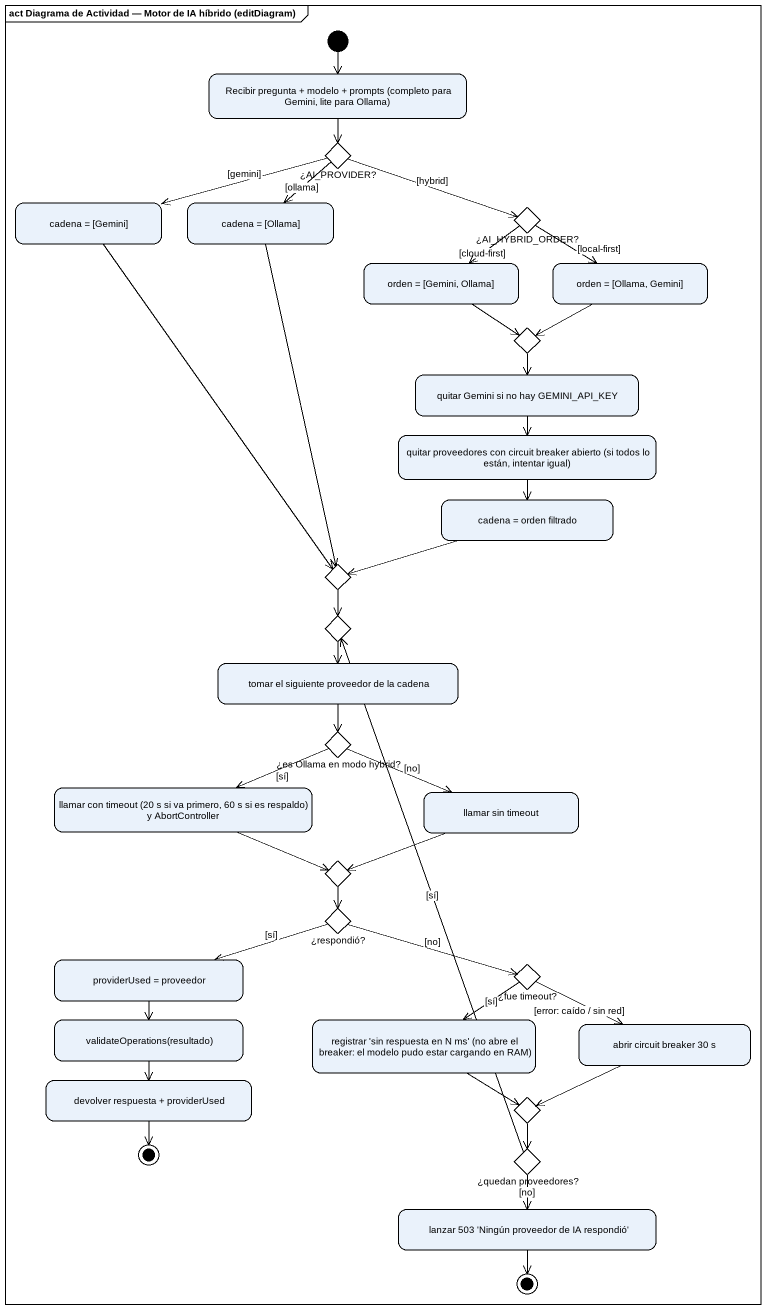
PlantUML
@startuml
mainframe act Diagrama de Actividad — Motor de IA híbrido (editDiagram)
hide empty description
state "Recibir pregunta + modelo + prompts (completo para Gemini, lite para Ollama)" as Recibir_pregunta_modelo
state "¿AI_PROVIDER?" as AI_PROVIDER <<choice>>
state "cadena = [Gemini]" as cadena_Gemini
state "cadena = [Ollama]" as cadena_Ollama
state "¿AI_HYBRID_ORDER?" as AI_HYBRID_ORDER <<choice>>
state "orden = [Gemini, Ollama]" as orden_Gemini_Ollama
state "orden = [Ollama, Gemini]" as orden_Ollama_Gemini
state choice1 <<choice>>
state "quitar Gemini si no hay GEMINI_API_KEY" as quitar_Gemini_si_no_hay
state "quitar proveedores con circuit breaker abierto (si todos lo están, intentar igual)" as quitar_proveedores_con
state "cadena = orden filtrado" as cadena_orden_filtrado
state choice2 <<choice>>
state choice3 <<choice>>
state "tomar el siguiente proveedor de la cadena" as tomar_el_siguiente
state "¿es Ollama en modo hybrid?" as es_Ollama_en_modo_hybrid <<choice>>
state "llamar con timeout (20 s si va primero, 60 s si es respaldo) y AbortController" as llamar_con_timeout_20_s_si
state "llamar sin timeout" as llamar_sin_timeout
state choice4 <<choice>>
state "¿respondió?" as respondió <<choice>>
state "providerUsed = proveedor" as providerUsed_proveedor
state "¿fue timeout?" as fue_timeout <<choice>>
state "validateOperations(resultado)" as validateOperations_resultado
state "registrar 'sin respuesta en N ms' (no abre el breaker: el modelo pudo estar cargando en RAM)" as registrar_sin_respuesta_en
state "abrir circuit breaker 30 s" as abrir_circuit_breaker_30_s
state "devolver respuesta + providerUsed" as devolver_respuesta
state choice5 <<choice>>
state final1 <<end>>
state "¿quedan proveedores?" as quedan_proveedores <<choice>>
state "lanzar 503 'Ningún proveedor de IA respondió'" as lanzar_503_Ningún_proveedor
state final2 <<end>>
[*] --> Recibir_pregunta_modelo
Recibir_pregunta_modelo --> AI_PROVIDER
AI_PROVIDER -left-> cadena_Gemini : [gemini]
AI_PROVIDER --> cadena_Ollama : [ollama]
AI_PROVIDER -right-> AI_HYBRID_ORDER : [hybrid]
cadena_Gemini --> choice2
cadena_Ollama --> choice2
AI_HYBRID_ORDER --> orden_Gemini_Ollama : [cloud-first]
AI_HYBRID_ORDER --> orden_Ollama_Gemini : [local-first]
orden_Gemini_Ollama --> choice1
orden_Ollama_Gemini -left-> choice1
choice1 --> quitar_Gemini_si_no_hay
quitar_Gemini_si_no_hay --> quitar_proveedores_con
quitar_proveedores_con --> cadena_orden_filtrado
cadena_orden_filtrado -left-> choice2
choice2 --> choice3
choice3 --> tomar_el_siguiente
tomar_el_siguiente --> es_Ollama_en_modo_hybrid
es_Ollama_en_modo_hybrid -left-> llamar_con_timeout_20_s_si : [sí]
es_Ollama_en_modo_hybrid -right-> llamar_sin_timeout : [no]
llamar_con_timeout_20_s_si -right-> choice4
llamar_sin_timeout -left-> choice4
choice4 --> respondió
respondió -left-> providerUsed_proveedor : [sí]
respondió -right-> fue_timeout : [no]
providerUsed_proveedor --> validateOperations_resultado
fue_timeout --> registrar_sin_respuesta_en : [sí]
fue_timeout -right-> abrir_circuit_breaker_30_s : [error: caído / sin red]
validateOperations_resultado --> devolver_respuesta
registrar_sin_respuesta_en --> choice5
abrir_circuit_breaker_30_s -left-> choice5
devolver_respuesta --> final1
choice5 --> quedan_proveedores
quedan_proveedores -up-> choice3 : [sí]
quedan_proveedores --> lanzar_503_Ningún_proveedor : [no]
lanzar_503_Ningún_proveedor --> final2
@enduml
